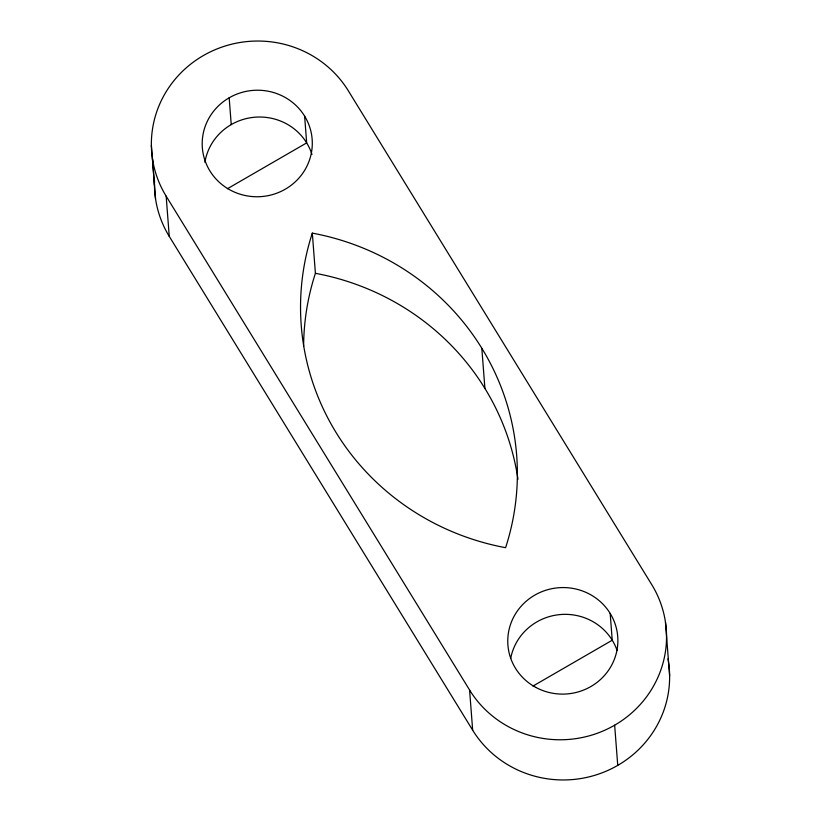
<?xml version="1.0" encoding="UTF-8"?>
<svg xmlns="http://www.w3.org/2000/svg" width="821" height="821" viewBox="0 0 821 821"><rect width="100%" height="100%" fill="white"/><g stroke="black" fill="none" stroke-linecap="round" stroke-linejoin="round"><path stroke-width="1.23" d="M227.366 188.768L306.674 142.885L304.612 116.089M532.942 686.099L612.24 640.226L610.177 613.431M617.741 765.377L614.652 725.189A105.899 102.43 -4.4 0 0 651.741 584.624L348.33 90.803A105.899 102.43 -4.4 0 0 203.259 55.623A105.899 102.43 -4.4 0 0 166.16 196.178L469.581 690.009L472.67 730.197A105.899 102.43 -4.4 0 0 600.705 773.341A105.899 102.43 -4.4 0 0 667.955 658.853M154.533 180.507A105.899 102.43 -4.4 0 0 169.259 236.376L472.67 730.197M665.472 622.267L669.628 675.816M481.824 348.258L484.913 388.446M312.319 233.123A254.438 246.105 -4.4 0 0 505.592 547.689A254.438 246.105 -4.4 0 0 312.319 233.123L315.408 273.311A254.438 246.105 -4.4 0 0 303.626 346.277M229.172 97.802A55.069 53.262 -4.4 0 0 230.27 190.061A55.069 53.262 -4.4 0 0 312.298 142.608A55.069 53.262 -4.4 0 0 229.172 97.802L231.235 124.597M166.16 196.178L169.259 236.376M152.439 158.545L155.528 198.733M151.372 145.184L154.471 185.382M614.652 725.189A105.899 102.43 -4.4 0 1 469.581 690.009M315.408 273.311A254.438 246.105 -4.4 0 1 517.959 479.279M510.703 658.401A55.069 53.262 -4.4 0 1 560.989 614.498A55.069 53.262 -4.4 0 1 617.135 650.581M204.911 162.312A55.069 53.262 -4.4 0 1 255.413 117.167A55.069 53.262 -4.4 0 1 311.959 154.44M535.836 687.403A55.069 53.262 -4.4 0 0 617.874 639.949A55.069 53.262 -4.4 0 0 534.748 595.143A55.069 53.262 -4.4 0 0 535.836 687.403"/></g></svg>
